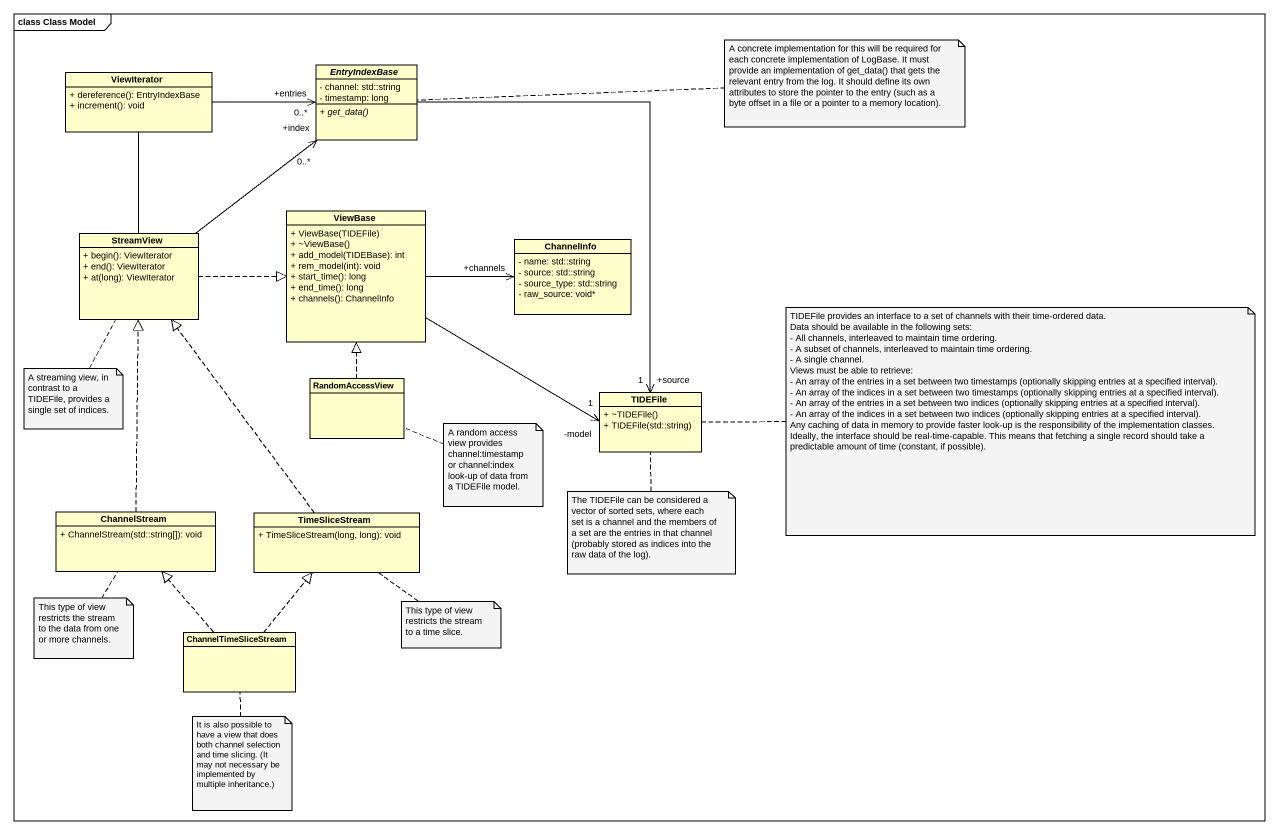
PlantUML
@startuml
mainframe class Class Model
hide circle
hide empty members
skinparam classAttributeIconSize 0
class ViewIterator {
  + dereference(): EntryIndexBase
  + increment(): void
}
abstract class EntryIndexBase {
  - channel: std::string
  - timestamp: long
  {abstract} + get_data()
}
class StreamView {
  + begin(): ViewIterator
  + end(): ViewIterator
  + at(long): ViewIterator
}
class ViewBase {
  + ViewBase(TIDEFile)
  + ~ViewBase()
  + add_model(TIDEBase): int
  + rem_model(int): void
  + start_time(): long
  + end_time(): long
  + channels(): ChannelInfo
}
class ChannelInfo {
  - name: std::string
  - source: std::string
  - source_type: std::string
  - raw_source: void*
}
class RandomAccessView
class TIDEFile {
  + ~TIDEFile()
  + TIDEFile(std::string)
}
class ChannelStream {
  + ChannelStream(std::string[]): void
}
class TimeSliceStream {
  + TimeSliceStream(long, long): void
}
class ChannelTimeSliceStream
EntryIndexBase "+entries\n0..*" <-left- ViewIterator
EntryIndexBase "+index\n0..*" <-- StreamView
StreamView -up- ViewIterator
StreamView .right.|> ViewBase
ChannelInfo "+channels" <-left- ViewBase
RandomAccessView .up.|> ViewBase
TIDEFile "+source\n1" <-up- EntryIndexBase
TIDEFile "-model\n1" <-left- ViewBase
ChannelStream .up.|> StreamView
TimeSliceStream .up.|> StreamView
ChannelTimeSliceStream .up.|> ChannelStream
ChannelTimeSliceStream .up.|> TimeSliceStream
note right of EntryIndexBase : A concrete implementation for this will be required for each concrete implementation of LogBase. It must provide an implementation of get_data() that gets the relevant entry from the log. It should define its own attributes to store the pointer to the entry (such as a byte offset in a file or a pointer to a memory location).
note right of TIDEFile
  TIDEFile provides an interface to a set of channels with their time-ordered data.
  Data should be available in the following sets:
  - All channels, interleaved to maintain time ordering.
  - A subset of channels, interleaved to maintain time ordering.
  - A single channel.
  Views must be able to retrieve:
  - An array of the entries in a set between two timestamps (optionally skipping entries at a specified interval).
  - An array of the indices in a set between two timestamps (optionally skipping entries at a specified interval).
  - An array of the entries in a set between two indices (optionally skipping entries at a specified interval).
  - An array of the indices in a set between two indices (optionally skipping entries at a specified interval).
  Any caching of data in memory to provide faster look-up is the responsibility of the implementation classes.
  Ideally, the interface should be real-time-capable. This means that fetching a single record should take a predictable amount of time (constant, if possible).
end note
note bottom of StreamView : A streaming view, in contrast to a TIDEFile, provides a single set of indices.
note right of RandomAccessView : A random access view provides channel:timestamp or channel:index look-up of data from a TIDEFile model.
note bottom of TIDEFile : The TIDEFile can be considered a vector of sorted sets, where each set is a channel and the members of a set are the entries in that channel (probably stored as indices into the raw data of the log).
note bottom of ChannelStream : This type of view restricts the stream to the data from one or more channels.
note bottom of TimeSliceStream : This type of view restricts the stream to a time slice.
note bottom of ChannelTimeSliceStream : It is also possible to have a view that does both channel selection and time slicing. (It may not necessary be implemented by multiple inheritance.)
@enduml
